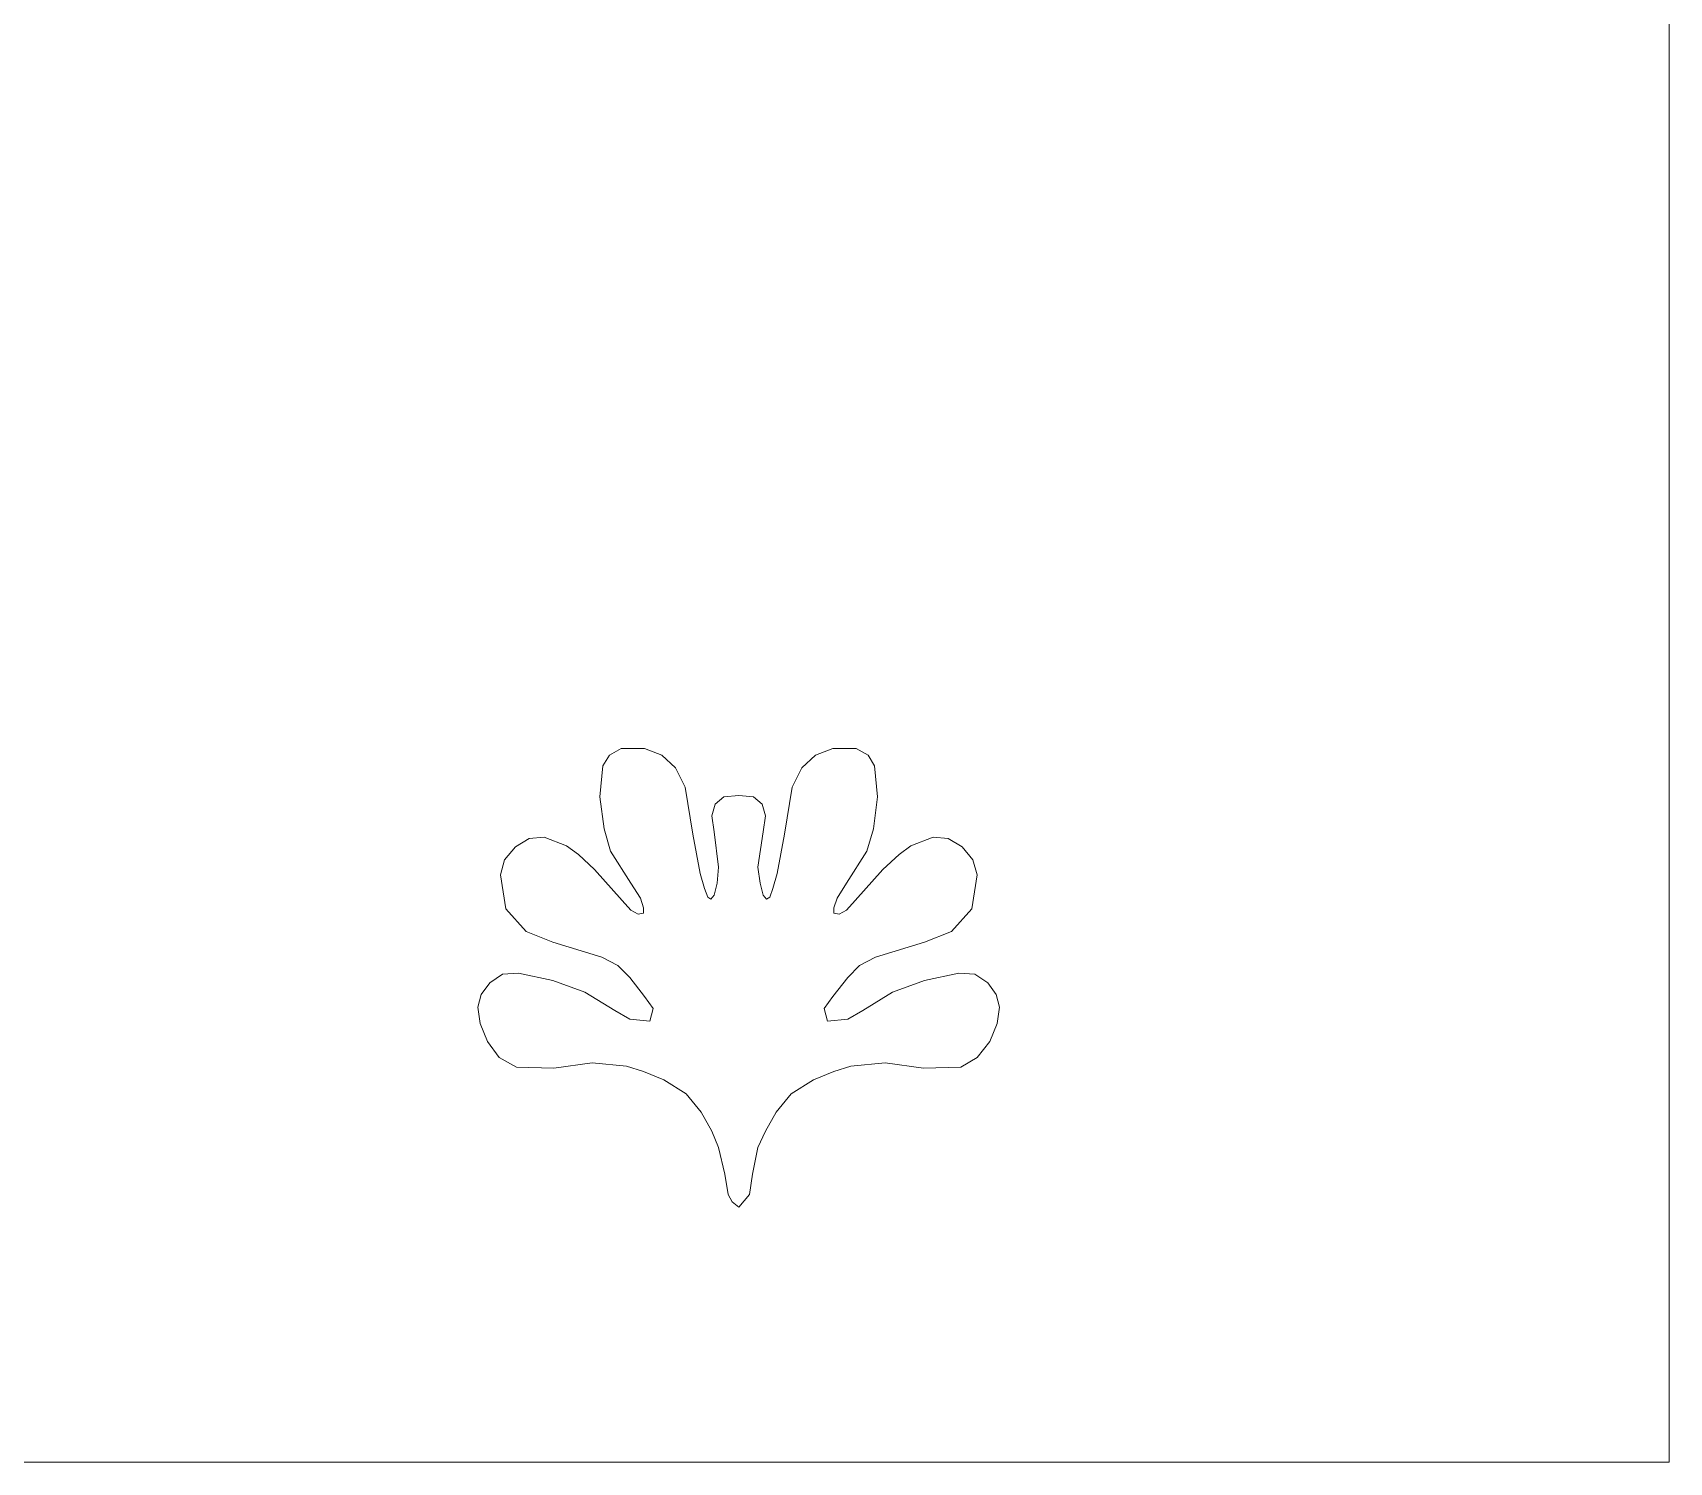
# Model space of a CAD drawing. Header units: centimetres. Extents: x -9.4 to 9.3, y -6 to 11.1.
# Drawn here: x -4.938 to -0.466, y -5.992 to -2.087 of the extents above; entities that cross this region are included whole.
import ezdxf

# ---------------------------------------------------------------- set-up
doc = ezdxf.new("R2010")
doc.units = ezdxf.units.CM
doc.header["$MEASUREMENT"] = 0

msp = doc.modelspace()

# ---------------------------------------------------------------- linework, layer by layer
at = {"lineweight": 9}
for points, knots in [([(-9.4097, -5.99235), (-9.4097, -5.99235), (-9.4097, 11.14986), (-9.4097, 11.14986), (-9.4097, 11.14986), (-9.4097, 11.14986), (-0.46596, 11.14986), (-0.46596, 11.14986), (-0.46596, 11.14986), (-0.46596, 11.14986), (-0.46596, -5.99235), (-0.46596, -5.99235), (-0.46596, -5.99235), (-0.46596, -5.99235), (-9.4097, -5.99235), (-9.4097, -5.99235)], [0, 0, 0, 0, 0.2, 0.2, 0.2, 0.2, 0.4, 0.4, 0.4, 0.4, 0.6, 0.6, 0.6, 0.6, 1, 1, 1, 1]), ([(-3.40885, -4.90117), (-3.40885, -4.90117), (-3.31543, -4.90993), (-3.31543, -4.90993), (-3.31543, -4.90993), (-3.31543, -4.90993), (-3.26867, -4.92455), (-3.26867, -4.92455), (-3.26867, -4.92455), (-3.26867, -4.92455), (-3.21321, -4.94793), (-3.21321, -4.94793), (-3.21321, -4.94793), (-3.21321, -4.94793), (-3.15187, -4.98588), (-3.15187, -4.98588), (-3.15187, -4.98588), (-3.15187, -4.98588), (-3.11099, -5.03552), (-3.11099, -5.03552), (-3.11099, -5.03552), (-3.11099, -5.03552), (-3.08179, -5.0881), (-3.08179, -5.0881), (-3.08179, -5.0881), (-3.08179, -5.0881), (-3.06427, -5.13192), (-3.06427, -5.13192), (-3.06427, -5.13192), (-3.06427, -5.13192), (-3.04672, -5.20495), (-3.04672, -5.20495), (-3.04672, -5.20495), (-3.04672, -5.20495), (-3.03796, -5.26041), (-3.03796, -5.26041), (-3.03796, -5.26041), (-3.03796, -5.26041), (-3.02632, -5.28085), (-3.02632, -5.28085), (-3.02632, -5.28085), (-3.02632, -5.28085), (-3.00876, -5.29547), (-3.00876, -5.29547), (-3.00876, -5.29547), (-3.00876, -5.29547), (-2.97956, -5.26041), (-2.97956, -5.26041), (-2.97956, -5.26041), (-2.97956, -5.26041), (-2.97081, -5.20495), (-2.97081, -5.20495), (-2.97081, -5.20495), (-2.97081, -5.20495), (-2.95623, -5.13192), (-2.95623, -5.13192), (-2.95623, -5.13192), (-2.95623, -5.13192), (-2.93579, -5.0881), (-2.93579, -5.0881), (-2.93579, -5.0881), (-2.93579, -5.0881), (-2.90659, -5.03552), (-2.90659, -5.03552), (-2.90659, -5.03552), (-2.90659, -5.03552), (-2.8657, -4.98588), (-2.8657, -4.98588), (-2.8657, -4.98588), (-2.8657, -4.98588), (-2.80437, -4.94793), (-2.80437, -4.94793), (-2.80437, -4.94793), (-2.80437, -4.94793), (-2.74886, -4.92455), (-2.74886, -4.92455), (-2.74886, -4.92455), (-2.74886, -4.92455), (-2.70214, -4.90993), (-2.70214, -4.90993), (-2.70214, -4.90993), (-2.70214, -4.90993), (-2.60868, -4.90117), (-2.60868, -4.90117), (-2.60868, -4.90117), (-2.60868, -4.90117), (-2.50357, -4.91579), (-2.50357, -4.91579), (-2.50357, -4.91579), (-2.50357, -4.91579), (-2.40135, -4.91286), (-2.40135, -4.91286), (-2.40135, -4.91286), (-2.40135, -4.91286), (-2.35753, -4.88659), (-2.35753, -4.88659), (-2.35753, -4.88659), (-2.35753, -4.88659), (-2.3225, -4.84277), (-2.3225, -4.84277), (-2.3225, -4.84277), (-2.3225, -4.84277), (-2.30206, -4.79313), (-2.30206, -4.79313), (-2.30206, -4.79313), (-2.30206, -4.79313), (-2.29624, -4.74931), (-2.29624, -4.74931), (-2.29624, -4.74931), (-2.29624, -4.74931), (-2.30499, -4.71424), (-2.30499, -4.71424), (-2.30499, -4.71424), (-2.30499, -4.71424), (-2.32833, -4.68215), (-2.32833, -4.68215), (-2.32833, -4.68215), (-2.32833, -4.68215), (-2.36339, -4.65877), (-2.36339, -4.65877), (-2.36339, -4.65877), (-2.36339, -4.65877), (-2.40721, -4.65584), (-2.40721, -4.65584), (-2.40721, -4.65584), (-2.40721, -4.65584), (-2.50064, -4.67629), (-2.50064, -4.67629), (-2.50064, -4.67629), (-2.50064, -4.67629), (-2.58823, -4.70842), (-2.58823, -4.70842), (-2.58823, -4.70842), (-2.58823, -4.70842), (-2.67001, -4.75806), (-2.67001, -4.75806), (-2.67001, -4.75806), (-2.67001, -4.75806), (-2.7109, -4.78144), (-2.7109, -4.78144), (-2.7109, -4.78144), (-2.7109, -4.78144), (-2.76641, -4.78726), (-2.76641, -4.78726), (-2.76641, -4.78726), (-2.76641, -4.78726), (-2.77517, -4.75224), (-2.77517, -4.75224), (-2.77517, -4.75224), (-2.77517, -4.75224), (-2.75179, -4.72011), (-2.75179, -4.72011), (-2.75179, -4.72011), (-2.75179, -4.72011), (-2.7109, -4.66753), (-2.7109, -4.66753), (-2.7109, -4.66753), (-2.7109, -4.66753), (-2.67877, -4.6354), (-2.67877, -4.6354), (-2.67877, -4.6354), (-2.67877, -4.6354), (-2.63499, -4.61202), (-2.63499, -4.61202), (-2.63499, -4.61202), (-2.63499, -4.61202), (-2.50064, -4.57113), (-2.50064, -4.57113), (-2.50064, -4.57113), (-2.50064, -4.57113), (-2.42761, -4.54193), (-2.42761, -4.54193), (-2.42761, -4.54193), (-2.42761, -4.54193), (-2.37215, -4.4806), (-2.37215, -4.4806), (-2.37215, -4.4806), (-2.37215, -4.4806), (-2.35753, -4.38713), (-2.35753, -4.38713), (-2.35753, -4.38713), (-2.35753, -4.38713), (-2.36921, -4.34625), (-2.36921, -4.34625), (-2.36921, -4.34625), (-2.36921, -4.34625), (-2.39841, -4.31122), (-2.39841, -4.31122), (-2.39841, -4.31122), (-2.39841, -4.31122), (-2.43641, -4.28784), (-2.43641, -4.28784), (-2.43641, -4.28784), (-2.43641, -4.28784), (-2.4773, -4.28491), (-2.4773, -4.28491), (-2.4773, -4.28491), (-2.4773, -4.28491), (-2.53859, -4.30829), (-2.53859, -4.30829), (-2.53859, -4.30829), (-2.53859, -4.30829), (-2.57072, -4.33167), (-2.57072, -4.33167), (-2.57072, -4.33167), (-2.57072, -4.33167), (-2.61454, -4.37256), (-2.61454, -4.37256), (-2.61454, -4.37256), (-2.61454, -4.37256), (-2.69045, -4.45722), (-2.69045, -4.45722), (-2.69045, -4.45722), (-2.69045, -4.45722), (-2.71383, -4.48353), (-2.71383, -4.48353), (-2.71383, -4.48353), (-2.71383, -4.48353), (-2.73427, -4.49522), (-2.73427, -4.49522), (-2.73427, -4.49522), (-2.73427, -4.49522), (-2.74886, -4.49229), (-2.74886, -4.49229), (-2.74886, -4.49229), (-2.74886, -4.49229), (-2.74886, -4.47767), (-2.74886, -4.47767), (-2.74886, -4.47767), (-2.74886, -4.47767), (-2.7401, -4.4514), (-2.7401, -4.4514), (-2.7401, -4.4514), (-2.7401, -4.4514), (-2.71383, -4.41051), (-2.71383, -4.41051), (-2.71383, -4.41051), (-2.71383, -4.41051), (-2.65832, -4.32287), (-2.65832, -4.32287), (-2.65832, -4.32287), (-2.65832, -4.32287), (-2.64081, -4.26154), (-2.64081, -4.26154), (-2.64081, -4.26154), (-2.64081, -4.26154), (-2.62912, -4.17393), (-2.62912, -4.17393), (-2.62912, -4.17393), (-2.62912, -4.17393), (-2.63788, -4.08923), (-2.63788, -4.08923), (-2.63788, -4.08923), (-2.63788, -4.08923), (-2.65543, -4.06003), (-2.65543, -4.06003), (-2.65543, -4.06003), (-2.65543, -4.06003), (-2.68752, -4.04252), (-2.68752, -4.04252), (-2.68752, -4.04252), (-2.68752, -4.04252), (-2.75179, -4.04252), (-2.75179, -4.04252), (-2.75179, -4.04252), (-2.75179, -4.04252), (-2.7985, -4.06003), (-2.7985, -4.06003), (-2.7985, -4.06003), (-2.7985, -4.06003), (-2.8365, -4.09505), (-2.8365, -4.09505), (-2.8365, -4.09505), (-2.8365, -4.09505), (-2.86277, -4.14763), (-2.86277, -4.14763), (-2.86277, -4.14763), (-2.86277, -4.14763), (-2.88321, -4.27616), (-2.88321, -4.27616), (-2.88321, -4.27616), (-2.88321, -4.27616), (-2.90365, -4.3842), (-2.90365, -4.3842), (-2.90365, -4.3842), (-2.90365, -4.3842), (-2.91534, -4.42509), (-2.91534, -4.42509), (-2.91534, -4.42509), (-2.91534, -4.42509), (-2.9241, -4.44847), (-2.9241, -4.44847), (-2.9241, -4.44847), (-2.9241, -4.44847), (-2.93285, -4.45433), (-2.93285, -4.45433), (-2.93285, -4.45433), (-2.93285, -4.45433), (-2.94161, -4.44264), (-2.94161, -4.44264), (-2.94161, -4.44264), (-2.94161, -4.44264), (-2.95036, -4.41051), (-2.95036, -4.41051), (-2.95036, -4.41051), (-2.95036, -4.41051), (-2.95623, -4.36669), (-2.95623, -4.36669), (-2.95623, -4.36669), (-2.95623, -4.36669), (-2.94161, -4.27029), (-2.94161, -4.27029), (-2.94161, -4.27029), (-2.94161, -4.27029), (-2.93579, -4.22651), (-2.93579, -4.22651), (-2.93579, -4.22651), (-2.93579, -4.22651), (-2.94454, -4.19438), (-2.94454, -4.19438), (-2.94454, -4.19438), (-2.94454, -4.19438), (-2.96788, -4.17393), (-2.96788, -4.17393), (-2.96788, -4.17393), (-2.96788, -4.17393), (-3.00876, -4.171), (-3.00876, -4.171), (-3.00876, -4.171), (-3.00876, -4.171), (-3.04965, -4.17393), (-3.04965, -4.17393), (-3.04965, -4.17393), (-3.04965, -4.17393), (-3.07303, -4.19438), (-3.07303, -4.19438), (-3.07303, -4.19438), (-3.07303, -4.19438), (-3.08179, -4.22651), (-3.08179, -4.22651), (-3.08179, -4.22651), (-3.08179, -4.22651), (-3.07596, -4.27029), (-3.07596, -4.27029), (-3.07596, -4.27029), (-3.07596, -4.27029), (-3.06427, -4.36669), (-3.06427, -4.36669), (-3.06427, -4.36669), (-3.06427, -4.36669), (-3.06716, -4.41051), (-3.06716, -4.41051), (-3.06716, -4.41051), (-3.06716, -4.41051), (-3.07596, -4.44264), (-3.07596, -4.44264), (-3.07596, -4.44264), (-3.07596, -4.44264), (-3.08471, -4.45433), (-3.08471, -4.45433), (-3.08471, -4.45433), (-3.08471, -4.45433), (-3.09347, -4.44847), (-3.09347, -4.44847), (-3.09347, -4.44847), (-3.09347, -4.44847), (-3.10223, -4.42509), (-3.10223, -4.42509), (-3.10223, -4.42509), (-3.10223, -4.42509), (-3.11392, -4.3842), (-3.11392, -4.3842), (-3.11392, -4.3842), (-3.11392, -4.3842), (-3.13436, -4.27616), (-3.13436, -4.27616), (-3.13436, -4.27616), (-3.13436, -4.27616), (-3.15481, -4.14763), (-3.15481, -4.14763), (-3.15481, -4.14763), (-3.15481, -4.14763), (-3.18107, -4.09505), (-3.18107, -4.09505), (-3.18107, -4.09505), (-3.18107, -4.09505), (-3.21903, -4.06003), (-3.21903, -4.06003), (-3.21903, -4.06003), (-3.21903, -4.06003), (-3.26578, -4.04252), (-3.26578, -4.04252), (-3.26578, -4.04252), (-3.26578, -4.04252), (-3.33001, -4.04252), (-3.33001, -4.04252), (-3.33001, -4.04252), (-3.33001, -4.04252), (-3.36214, -4.06003), (-3.36214, -4.06003), (-3.36214, -4.06003), (-3.36214, -4.06003), (-3.37965, -4.08923), (-3.37965, -4.08923), (-3.37965, -4.08923), (-3.37965, -4.08923), (-3.38841, -4.17393), (-3.38841, -4.17393), (-3.38841, -4.17393), (-3.38841, -4.17393), (-3.37672, -4.26154), (-3.37672, -4.26154), (-3.37672, -4.26154), (-3.37672, -4.26154), (-3.35921, -4.32287), (-3.35921, -4.32287), (-3.35921, -4.32287), (-3.35921, -4.32287), (-3.30374, -4.41051), (-3.30374, -4.41051), (-3.30374, -4.41051), (-3.30374, -4.41051), (-3.27743, -4.4514), (-3.27743, -4.4514), (-3.27743, -4.4514), (-3.27743, -4.4514), (-3.26867, -4.47767), (-3.26867, -4.47767), (-3.26867, -4.47767), (-3.26867, -4.47767), (-3.26867, -4.49229), (-3.26867, -4.49229), (-3.26867, -4.49229), (-3.26867, -4.49229), (-3.28329, -4.49522), (-3.28329, -4.49522), (-3.28329, -4.49522), (-3.28329, -4.49522), (-3.30374, -4.48353), (-3.30374, -4.48353), (-3.30374, -4.48353), (-3.30374, -4.48353), (-3.32707, -4.45722), (-3.32707, -4.45722), (-3.32707, -4.45722), (-3.32707, -4.45722), (-3.40303, -4.37256), (-3.40303, -4.37256), (-3.40303, -4.37256), (-3.40303, -4.37256), (-3.4468, -4.33167), (-3.4468, -4.33167), (-3.4468, -4.33167), (-3.4468, -4.33167), (-3.47894, -4.30829), (-3.47894, -4.30829), (-3.47894, -4.30829), (-3.47894, -4.30829), (-3.54027, -4.28491), (-3.54027, -4.28491), (-3.54027, -4.28491), (-3.54027, -4.28491), (-3.58116, -4.28784), (-3.58116, -4.28784), (-3.58116, -4.28784), (-3.58116, -4.28784), (-3.61911, -4.31122), (-3.61911, -4.31122), (-3.61911, -4.31122), (-3.61911, -4.31122), (-3.64831, -4.34625), (-3.64831, -4.34625), (-3.64831, -4.34625), (-3.64831, -4.34625), (-3.66, -4.38713), (-3.66, -4.38713), (-3.66, -4.38713), (-3.66, -4.38713), (-3.64542, -4.4806), (-3.64542, -4.4806), (-3.64542, -4.4806), (-3.64542, -4.4806), (-3.58991, -4.54193), (-3.58991, -4.54193), (-3.58991, -4.54193), (-3.58991, -4.54193), (-3.51689, -4.57113), (-3.51689, -4.57113), (-3.51689, -4.57113), (-3.51689, -4.57113), (-3.38258, -4.61202), (-3.38258, -4.61202), (-3.38258, -4.61202), (-3.38258, -4.61202), (-3.33876, -4.6354), (-3.33876, -4.6354), (-3.33876, -4.6354), (-3.33876, -4.6354), (-3.30663, -4.66753), (-3.30663, -4.66753), (-3.30663, -4.66753), (-3.30663, -4.66753), (-3.26578, -4.72011), (-3.26578, -4.72011), (-3.26578, -4.72011), (-3.26578, -4.72011), (-3.24241, -4.75224), (-3.24241, -4.75224), (-3.24241, -4.75224), (-3.24241, -4.75224), (-3.25116, -4.78726), (-3.25116, -4.78726), (-3.25116, -4.78726), (-3.25116, -4.78726), (-3.30663, -4.78144), (-3.30663, -4.78144), (-3.30663, -4.78144), (-3.30663, -4.78144), (-3.34752, -4.75806), (-3.34752, -4.75806), (-3.34752, -4.75806), (-3.34752, -4.75806), (-3.42929, -4.70842), (-3.42929, -4.70842), (-3.42929, -4.70842), (-3.42929, -4.70842), (-3.51689, -4.67629), (-3.51689, -4.67629), (-3.51689, -4.67629), (-3.51689, -4.67629), (-3.61036, -4.65584), (-3.61036, -4.65584), (-3.61036, -4.65584), (-3.61036, -4.65584), (-3.65418, -4.65877), (-3.65418, -4.65877), (-3.65418, -4.65877), (-3.65418, -4.65877), (-3.6892, -4.68215), (-3.6892, -4.68215), (-3.6892, -4.68215), (-3.6892, -4.68215), (-3.71258, -4.71424), (-3.71258, -4.71424), (-3.71258, -4.71424), (-3.71258, -4.71424), (-3.72134, -4.74931), (-3.72134, -4.74931), (-3.72134, -4.74931), (-3.72134, -4.74931), (-3.71547, -4.79313), (-3.71547, -4.79313), (-3.71547, -4.79313), (-3.71547, -4.79313), (-3.69507, -4.84277), (-3.69507, -4.84277), (-3.69507, -4.84277), (-3.69507, -4.84277), (-3.66294, -4.88659), (-3.66294, -4.88659), (-3.66294, -4.88659), (-3.66294, -4.88659), (-3.61618, -4.91286), (-3.61618, -4.91286), (-3.61618, -4.91286), (-3.61618, -4.91286), (-3.514, -4.91579), (-3.514, -4.91579), (-3.514, -4.91579), (-3.514, -4.91579), (-3.40885, -4.90117), (-3.40885, -4.90117)], [0, 0, 0, 0, 0.0069444, 0.0069444, 0.0069444, 0.0069444, 0.0138889, 0.0138889, 0.0138889, 0.0138889, 0.0208333, 0.0208333, 0.0208333, 0.0208333, 0.0277778, 0.0277778, 0.0277778, 0.0277778, 0.0347222, 0.0347222, 0.0347222, 0.0347222, 0.0416667, 0.0416667, 0.0416667, 0.0416667, 0.0486111, 0.0486111, 0.0486111, 0.0486111, 0.0555556, 0.0555556, 0.0555556, 0.0555556, 0.0625, 0.0625, 0.0625, 0.0625, 0.0694444, 0.0694444, 0.0694444, 0.0694444, 0.0763889, 0.0763889, 0.0763889, 0.0763889, 0.0833333, 0.0833333, 0.0833333, 0.0833333, 0.0902778, 0.0902778, 0.0902778, 0.0902778, 0.0972222, 0.0972222, 0.0972222, 0.0972222, 0.1041667, 0.1041667, 0.1041667, 0.1041667, 0.1111111, 0.1111111, 0.1111111, 0.1111111, 0.1180556, 0.1180556, 0.1180556, 0.1180556, 0.125, 0.125, 0.125, 0.125, 0.1319444, 0.1319444, 0.1319444, 0.1319444, 0.1388889, 0.1388889, 0.1388889, 0.1388889, 0.1458333, 0.1458333, 0.1458333, 0.1458333, 0.1527778, 0.1527778, 0.1527778, 0.1527778, 0.1597222, 0.1597222, 0.1597222, 0.1597222, 0.1666667, 0.1666667, 0.1666667, 0.1666667, 0.1736111, 0.1736111, 0.1736111, 0.1736111, 0.1805556, 0.1805556, 0.1805556, 0.1805556, 0.1875, 0.1875, 0.1875, 0.1875, 0.1944444, 0.1944444, 0.1944444, 0.1944444, 0.2013889, 0.2013889, 0.2013889, 0.2013889, 0.2083333, 0.2083333, 0.2083333, 0.2083333, 0.2152778, 0.2152778, 0.2152778, 0.2152778, 0.2222222, 0.2222222, 0.2222222, 0.2222222, 0.2291667, 0.2291667, 0.2291667, 0.2291667, 0.2361111, 0.2361111, 0.2361111, 0.2361111, 0.2430556, 0.2430556, 0.2430556, 0.2430556, 0.25, 0.25, 0.25, 0.25, 0.2569444, 0.2569444, 0.2569444, 0.2569444, 0.2638889, 0.2638889, 0.2638889, 0.2638889, 0.2708333, 0.2708333, 0.2708333, 0.2708333, 0.2777778, 0.2777778, 0.2777778, 0.2777778, 0.2847222, 0.2847222, 0.2847222, 0.2847222, 0.2916667, 0.2916667, 0.2916667, 0.2916667, 0.2986111, 0.2986111, 0.2986111, 0.2986111, 0.3055556, 0.3055556, 0.3055556, 0.3055556, 0.3125, 0.3125, 0.3125, 0.3125, 0.3194444, 0.3194444, 0.3194444, 0.3194444, 0.3263889, 0.3263889, 0.3263889, 0.3263889, 0.3333333, 0.3333333, 0.3333333, 0.3333333, 0.3402778, 0.3402778, 0.3402778, 0.3402778, 0.3472222, 0.3472222, 0.3472222, 0.3472222, 0.3541667, 0.3541667, 0.3541667, 0.3541667, 0.3611111, 0.3611111, 0.3611111, 0.3611111, 0.3680556, 0.3680556, 0.3680556, 0.3680556, 0.375, 0.375, 0.375, 0.375, 0.3819444, 0.3819444, 0.3819444, 0.3819444, 0.3888889, 0.3888889, 0.3888889, 0.3888889, 0.3958333, 0.3958333, 0.3958333, 0.3958333, 0.4027778, 0.4027778, 0.4027778, 0.4027778, 0.4097222, 0.4097222, 0.4097222, 0.4097222, 0.4166667, 0.4166667, 0.4166667, 0.4166667, 0.4236111, 0.4236111, 0.4236111, 0.4236111, 0.4305556, 0.4305556, 0.4305556, 0.4305556, 0.4375, 0.4375, 0.4375, 0.4375, 0.4444444, 0.4444444, 0.4444444, 0.4444444, 0.4513889, 0.4513889, 0.4513889, 0.4513889, 0.4583333, 0.4583333, 0.4583333, 0.4583333, 0.4652778, 0.4652778, 0.4652778, 0.4652778, 0.4722222, 0.4722222, 0.4722222, 0.4722222, 0.4791667, 0.4791667, 0.4791667, 0.4791667, 0.4861111, 0.4861111, 0.4861111, 0.4861111, 0.4930556, 0.4930556, 0.4930556, 0.4930556, 0.5, 0.5, 0.5, 0.5, 0.5069444, 0.5069444, 0.5069444, 0.5069444, 0.5138889, 0.5138889, 0.5138889, 0.5138889, 0.5208333, 0.5208333, 0.5208333, 0.5208333, 0.5277778, 0.5277778, 0.5277778, 0.5277778, 0.5347222, 0.5347222, 0.5347222, 0.5347222, 0.5416667, 0.5416667, 0.5416667, 0.5416667, 0.5486111, 0.5486111, 0.5486111, 0.5486111, 0.5555556, 0.5555556, 0.5555556, 0.5555556, 0.5625, 0.5625, 0.5625, 0.5625, 0.5694444, 0.5694444, 0.5694444, 0.5694444, 0.5763889, 0.5763889, 0.5763889, 0.5763889, 0.5833333, 0.5833333, 0.5833333, 0.5833333, 0.5902778, 0.5902778, 0.5902778, 0.5902778, 0.5972222, 0.5972222, 0.5972222, 0.5972222, 0.6041667, 0.6041667, 0.6041667, 0.6041667, 0.6111111, 0.6111111, 0.6111111, 0.6111111, 0.6180556, 0.6180556, 0.6180556, 0.6180556, 0.625, 0.625, 0.625, 0.625, 0.6319444, 0.6319444, 0.6319444, 0.6319444, 0.6388889, 0.6388889, 0.6388889, 0.6388889, 0.6458333, 0.6458333, 0.6458333, 0.6458333, 0.6527778, 0.6527778, 0.6527778, 0.6527778, 0.6597222, 0.6597222, 0.6597222, 0.6597222, 0.6666667, 0.6666667, 0.6666667, 0.6666667, 0.6736111, 0.6736111, 0.6736111, 0.6736111, 0.6805556, 0.6805556, 0.6805556, 0.6805556, 0.6875, 0.6875, 0.6875, 0.6875, 0.6944444, 0.6944444, 0.6944444, 0.6944444, 0.7013889, 0.7013889, 0.7013889, 0.7013889, 0.7083333, 0.7083333, 0.7083333, 0.7083333, 0.7152778, 0.7152778, 0.7152778, 0.7152778, 0.7222222, 0.7222222, 0.7222222, 0.7222222, 0.7291667, 0.7291667, 0.7291667, 0.7291667, 0.7361111, 0.7361111, 0.7361111, 0.7361111, 0.7430556, 0.7430556, 0.7430556, 0.7430556, 0.75, 0.75, 0.75, 0.75, 0.7569444, 0.7569444, 0.7569444, 0.7569444, 0.7638889, 0.7638889, 0.7638889, 0.7638889, 0.7708333, 0.7708333, 0.7708333, 0.7708333, 0.7777778, 0.7777778, 0.7777778, 0.7777778, 0.7847222, 0.7847222, 0.7847222, 0.7847222, 0.7916667, 0.7916667, 0.7916667, 0.7916667, 0.7986111, 0.7986111, 0.7986111, 0.7986111, 0.8055556, 0.8055556, 0.8055556, 0.8055556, 0.8125, 0.8125, 0.8125, 0.8125, 0.8194444, 0.8194444, 0.8194444, 0.8194444, 0.8263889, 0.8263889, 0.8263889, 0.8263889, 0.8333333, 0.8333333, 0.8333333, 0.8333333, 0.8402778, 0.8402778, 0.8402778, 0.8402778, 0.8472222, 0.8472222, 0.8472222, 0.8472222, 0.8541667, 0.8541667, 0.8541667, 0.8541667, 0.8611111, 0.8611111, 0.8611111, 0.8611111, 0.8680556, 0.8680556, 0.8680556, 0.8680556, 0.875, 0.875, 0.875, 0.875, 0.8819444, 0.8819444, 0.8819444, 0.8819444, 0.8888889, 0.8888889, 0.8888889, 0.8888889, 0.8958333, 0.8958333, 0.8958333, 0.8958333, 0.9027778, 0.9027778, 0.9027778, 0.9027778, 0.9097222, 0.9097222, 0.9097222, 0.9097222, 0.9166667, 0.9166667, 0.9166667, 0.9166667, 0.9236111, 0.9236111, 0.9236111, 0.9236111, 0.9305556, 0.9305556, 0.9305556, 0.9305556, 0.9375, 0.9375, 0.9375, 0.9375, 0.9444444, 0.9444444, 0.9444444, 0.9444444, 0.9513889, 0.9513889, 0.9513889, 0.9513889, 0.9583333, 0.9583333, 0.9583333, 0.9583333, 0.9652778, 0.9652778, 0.9652778, 0.9652778, 0.9722222, 0.9722222, 0.9722222, 0.9722222, 0.9791667, 0.9791667, 0.9791667, 0.9791667, 0.9861111, 0.9861111, 0.9861111, 0.9861111, 1, 1, 1, 1])]:
    msp.add_open_spline(points, degree=3, knots=knots, dxfattribs=at)

doc.saveas('drawing.dxf')
